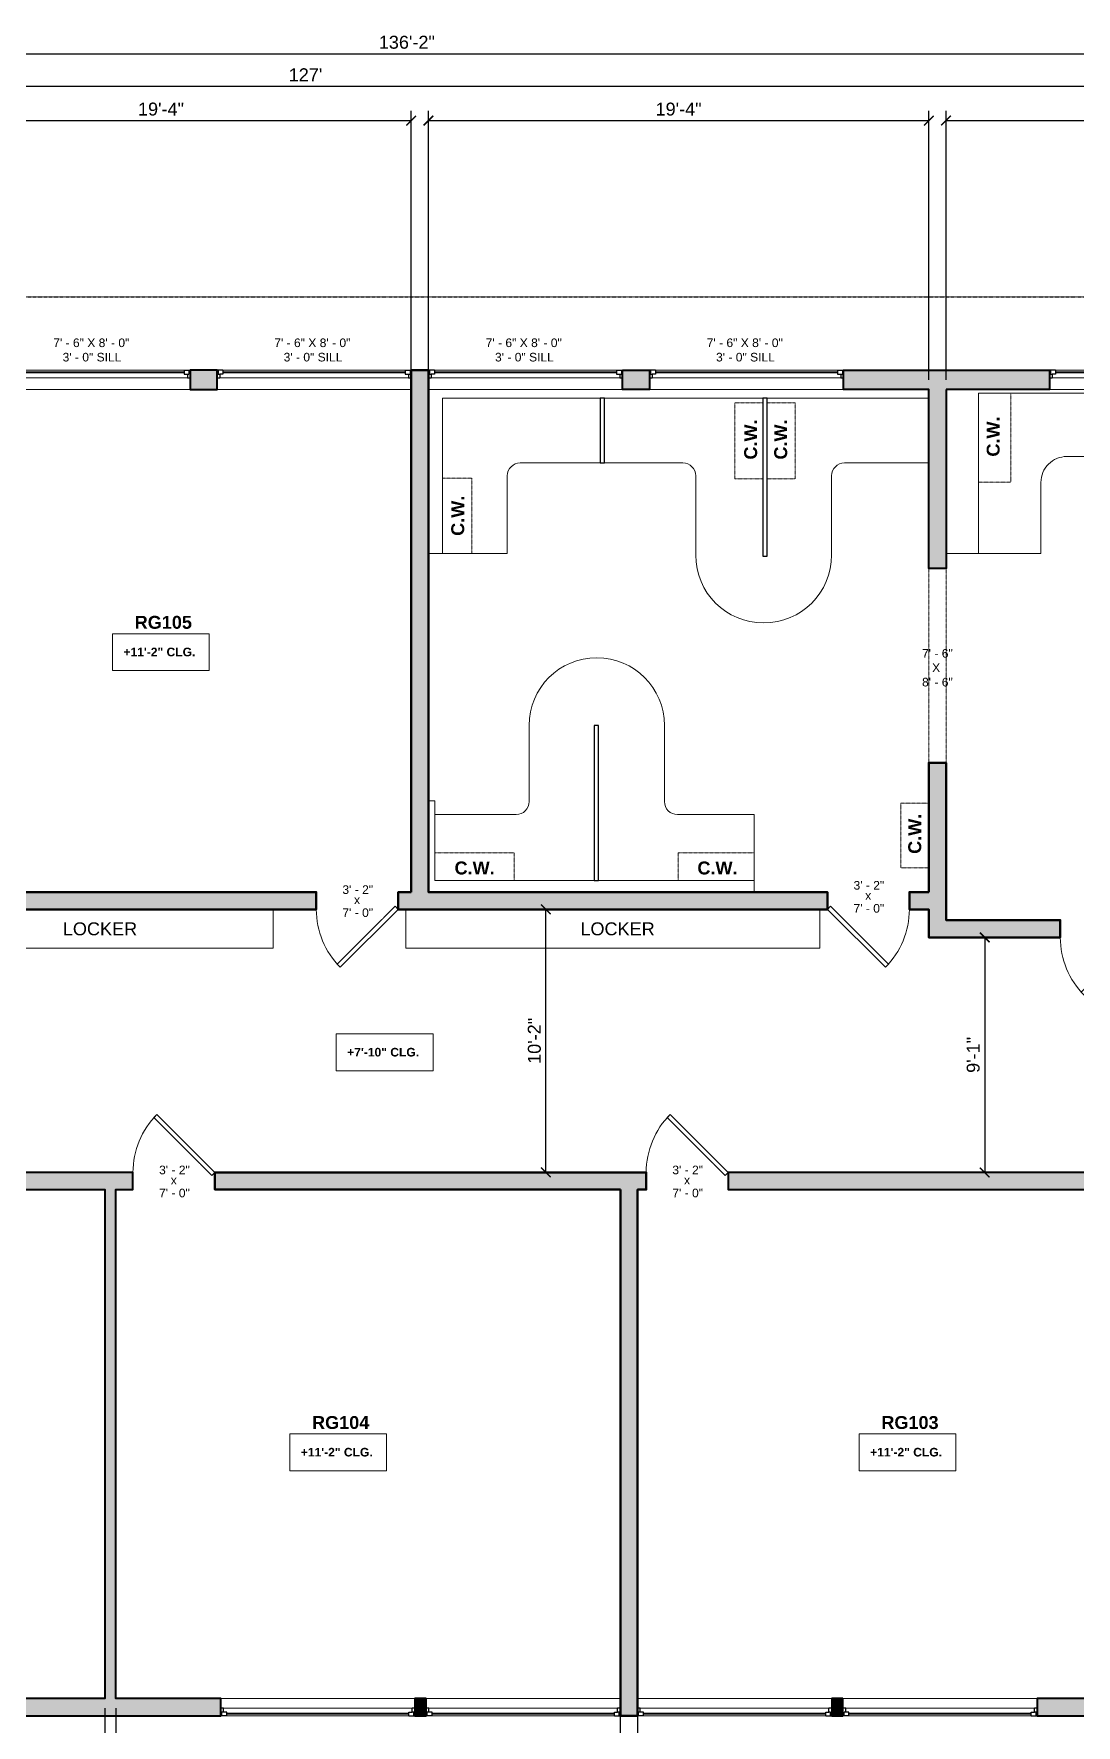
# Model space of a CAD drawing. Header units: inches. Extents: x -2078 to 106214, y -964 to 6385.
# Drawn here: x 29635 to 30118, y 3785 to 4570 of the extents above; entities that cross this region are included whole.
import ezdxf

# ---------------------------------------------------------------- set-up
doc = ezdxf.new("R2010")
doc.units = ezdxf.units.IN
doc.header["$MEASUREMENT"] = 0
doc.linetypes.add('HIDDEN2', pattern=[0.1875, 0.125, -0.0625])
for name, color, linetype, lineweight in [('A-ANNO', 2, 'Continuous', 5), ('A-ANNO-DIMS', 1, 'Continuous', 9), ('A-CASE', 4, 'Continuous', 9), ('A-DETAIL-2', 20, 'Continuous', 25), ('A-DETAIL-3', 40, 'Continuous', 15), ('A-DOOR', 1, 'Continuous', 18), ('A-GLAZ', 2, 'Continuous', 30), ('A-HIDDEN', 2, 'HIDDEN2', 18), ('A-WALL', 3, 'Continuous', 40), ('A-WINDOWS', 2, 'Continuous', 18)]:
    doc.layers.add(name, color=color, linetype=linetype, lineweight=lineweight)
doc.layers.add('A-HATCH', color=9, linetype='Continuous')
doc.styles.add('Arial', font='arial.ttf')
doc.styles.add('Arial_1', font='arial.ttf', dxfattribs={"height": 0.0625})
doc.styles.add('Arial_2', font='arial.ttf', dxfattribs={"height": 3})
doc.styles.add('Arial_B', font='arialbd.ttf', dxfattribs={"height": 4.5})
doc.styles.add('Arial_B_1', font='arialbd.ttf', dxfattribs={"height": 3})
doc.styles.add('JC', font='arial.ttf', dxfattribs={"height": 0.125})
doc.dimstyles.new('JC-DIMS', dxfattribs={"dimtxt": 0.125, "dimasz": 0.09375, "dimexe": 0.09375, "dimexo": 0.09375, "dimgap": 0.046875, "dimtad": 1, "dimdec": 1, "dimzin": 0, "dimdsep": 46, "dimlunit": 4, "dimtxsty": 'JC', "dimblk": 'ARCHTICK', "dimcen": 0.09, "dimclrd": 1, "dimclre": 1, "dimclrt": 256, "dimadec": 0, "dimazin": 0, "dimtfac": 1, "dimtdec": 1, "dimtofl": 0, "dimtmove": 1, "dimatfit": 3, "dimfxl": 1, "dimtolj": 1, "dimtzin": 0, "dimarcsym": 0})

# ---------------------------------------------------------------- blocks, each defined once
blk = doc.blocks.new('JC_DOOR_SINGLE PANEL - SINGLE DOOR-1461113-1-1st Floor - Classroom')
at = {"layer": 'A-DOOR', "lineweight": 30}
for p, q in [((-9.28, -29.46), (17.59, -2.59)), ((19, -4), (-7.87, -30.87)), ((17.59, -2.59), (19, -4)), ((-7.87, -30.87), (-9.28, -29.46))]:
    blk.add_line(p, q, dxfattribs=at)
at = {"layer": 'A-DOOR', "lineweight": 9}
blk.add_arc((19, -4), 38, 180, 225, dxfattribs=at)
blk = doc.blocks.new('JC_DOOR_SINGLE PANEL - SINGLE DOOR-1460154-1-1st Floor - Classroom')
at = {"layer": 'A-DOOR', "lineweight": 30}
for p, q in [((-7.87, 30.87), (-9.28, 29.46)), ((-9.28, 29.46), (17.59, 2.59)), ((19, 4), (-7.87, 30.87)), ((17.59, 2.59), (19, 4))]:
    blk.add_line(p, q, dxfattribs=at)
at = {"layer": 'A-DOOR', "lineweight": 9}
blk.add_arc((19, 4), 38, 135, 180, dxfattribs=at)
blk = doc.blocks.new('JC_OPENING DOOR - OPENING DOOR-1465636-1-1st Floor - Classroom')
at = {"linetype": 'HIDDEN2'}
for p, q in [((44.68, 4), (-45.32, 4)), ((-45.32, -4), (44.68, -4))]:
    blk.add_line(p, q, dxfattribs=at)
for p, q in [((-45.32, 4), (-45.32, -4)), ((44.68, -4), (44.68, 4))]:
    blk.add_line(p, q)
blk = doc.blocks.new('JC_FIXED WINDOW - MUNTIN - FIXED WINDOW-1465971-1-1st Floor - Classroom')
at = {"layer": 'A-GLAZ'}
for p, q in [((-45, 4), (-45, -4)), ((-42.25, 4), (-45, 4)), ((-45, 0.5), (-43.75, 0.5)), ((-44.5, 4), (-44.5, 2.25)), ((-44.5, 2.25), (-43.75, 2.25)), ((-42.25, 2.25), (-43.75, 2.25)), ((-43.75, 2.25), (-43.75, 0.5)), ((-42.25, 4), (-42.25, 2.25)), ((42.25, 4), (45, 4)), ((42.25, 4), (42.25, 2.25)), ((42.25, 2.25), (44.5, 2.25)), ((43.75, 2.25), (43.75, 0.5)), ((43.75, 0.5), (45, 0.5)), ((44.5, 4), (44.5, 2.25)), ((45, 4), (45, -4))]:
    blk.add_line(p, q, dxfattribs=at)
at = {"layer": 'A-GLAZ', "lineweight": 9}
for p, q in [((43.75, 0.5), (-43.75, 0.5)), ((42.25, 4), (-42.25, 4))]:
    blk.add_line(p, q, dxfattribs=at)
at = {"layer": 'A-GLAZ', "lineweight": 40}
blk.add_line((-42.25, 3.125), (42.25, 3.125), dxfattribs=at)
at = {"layer": 'A-WINDOWS'}
for p, q in [((45, 4), (-45, 4)), ((-45, -4), (45, -4))]:
    blk.add_line(p, q, dxfattribs=at)
blk = doc.blocks.new('JC_FIXED WINDOW - MUNTIN - FIXED WINDOW-1470564-1-1st Floor - Classroom')
at = {"layer": 'A-GLAZ'}
for p, q in [((-45, 4.5), (-45, -4.5)), ((-42.25, 4.5), (-45, 4.5)), ((-45, 1), (-43.75, 1)), ((-44.5, 4.5), (-44.5, 2.75)), ((-44.5, 2.75), (-43.75, 2.75)), ((-42.25, 2.75), (-43.75, 2.75)), ((-43.75, 2.75), (-43.75, 1)), ((-42.25, 4.5), (-42.25, 2.75)), ((42.25, 4.5), (45, 4.5)), ((42.25, 4.5), (42.25, 2.75)), ((42.25, 2.75), (44.5, 2.75)), ((43.75, 2.75), (43.75, 1)), ((43.75, 1), (45, 1)), ((44.5, 4.5), (44.5, 2.75)), ((45, 4.5), (45, -4.5))]:
    blk.add_line(p, q, dxfattribs=at)
at = {"layer": 'A-GLAZ', "lineweight": 9}
for p, q in [((43.75, 1), (-43.75, 1)), ((42.25, 4.5), (-42.25, 4.5))]:
    blk.add_line(p, q, dxfattribs=at)
at = {"layer": 'A-GLAZ', "lineweight": 40}
blk.add_line((-42.25, 3.625), (42.25, 3.625), dxfattribs=at)
at = {"layer": 'A-WINDOWS'}
for p, q in [((45, 4.5), (-45, 4.5)), ((-45, -4.5), (45, -4.5))]:
    blk.add_line(p, q, dxfattribs=at)
blk = doc.blocks.new('_ArchTick')
at = {"color": 0, "linetype": 'ByBlock', "const_width": 0.15}
blk.add_lwpolyline([(-0.5, -0.5), (0.5, 0.5)], dxfattribs=at)
blk = doc.blocks.new('*D1575')
at = {"layer": 'A-ANNO-DIMS', "color": 1, "lineweight": -2, "transparency": 16777216}
for p, q in [((30057.5, 4409.28), (30057.5, 4534.05)), ((30522.5, 4409.28), (30522.5, 4534.05)), ((30057.5, 4529.55), (30522.5, 4529.55))]:
    blk.add_line(p, q, dxfattribs=at)
at = {"layer": 'Defpoints', "color": 0, "transparency": 16777216}
for p in [(30522.5, 4529.55), (30057.5, 4404.78), (30522.5, 4404.78)]:
    blk.add_point(p, dxfattribs=at)
at = {"layer": 'A-ANNO-DIMS', "color": 1, "lineweight": -2, "transparency": 16777216, "xscale": 4.5, "yscale": 4.5, "zscale": 4.5, "rotation": 180}
blk.add_blockref('_ArchTick', (30057.5, 4529.55), dxfattribs=at)
at = {"layer": 'A-ANNO-DIMS', "color": 1, "lineweight": -2, "transparency": 16777216, "xscale": 4.5, "yscale": 4.5, "zscale": 4.5}
blk.add_blockref('_ArchTick', (30522.5, 4529.55), dxfattribs=at)
at = {"layer": 'A-ANNO-DIMS', "color": 2, "transparency": 16777216, "insert": (30290, 4534.86), "char_height": 6, "width": 0.4874, "attachment_point": 5, "style": 'JC'}
blk.add_mtext('\\A1;38\'-9"', dxfattribs=at)
blk = doc.blocks.new('*D1577')
at = {"layer": 'A-ANNO-DIMS', "color": 1, "lineweight": -2, "transparency": 16777216}
for p, q in [((29817.48, 4409.28), (29817.48, 4534.05)), ((30049.5, 4409.28), (30049.5, 4534.05)), ((29817.48, 4529.55), (30049.5, 4529.55))]:
    blk.add_line(p, q, dxfattribs=at)
at = {"layer": 'Defpoints', "color": 0, "transparency": 16777216}
for p in [(30049.5, 4529.55), (29817.48, 4404.78), (30049.5, 4404.78)]:
    blk.add_point(p, dxfattribs=at)
at = {"layer": 'A-ANNO-DIMS', "color": 1, "lineweight": -2, "transparency": 16777216, "xscale": 4.5, "yscale": 4.5, "zscale": 4.5, "rotation": 180}
blk.add_blockref('_ArchTick', (29817.48, 4529.55), dxfattribs=at)
at = {"layer": 'A-ANNO-DIMS', "color": 1, "lineweight": -2, "transparency": 16777216, "xscale": 4.5, "yscale": 4.5, "zscale": 4.5}
blk.add_blockref('_ArchTick', (30049.5, 4529.55), dxfattribs=at)
at = {"layer": 'A-ANNO-DIMS', "color": 2, "transparency": 16777216, "insert": (29933.49, 4534.86), "char_height": 6, "width": 0.4874, "attachment_point": 5, "style": 'JC'}
blk.add_mtext('\\A1;19\'-4"', dxfattribs=at)
blk = doc.blocks.new('*D1579')
at = {"layer": 'A-ANNO-DIMS', "color": 1, "lineweight": -2, "transparency": 16777216}
for p, q in [((29577.48, 4409.28), (29577.48, 4534.05)), ((29809.48, 4409.28), (29809.48, 4534.05)), ((29577.48, 4529.55), (29809.48, 4529.55))]:
    blk.add_line(p, q, dxfattribs=at)
at = {"layer": 'Defpoints', "color": 0, "transparency": 16777216}
for p in [(29809.48, 4529.55), (29577.48, 4404.78), (29809.48, 4404.78)]:
    blk.add_point(p, dxfattribs=at)
at = {"layer": 'A-ANNO-DIMS', "color": 1, "lineweight": -2, "transparency": 16777216, "xscale": 4.5, "yscale": 4.5, "zscale": 4.5, "rotation": 180}
blk.add_blockref('_ArchTick', (29577.48, 4529.55), dxfattribs=at)
at = {"layer": 'A-ANNO-DIMS', "color": 1, "lineweight": -2, "transparency": 16777216, "xscale": 4.5, "yscale": 4.5, "zscale": 4.5}
blk.add_blockref('_ArchTick', (29809.48, 4529.55), dxfattribs=at)
at = {"layer": 'A-ANNO-DIMS', "color": 2, "transparency": 16777216, "insert": (29693.48, 4534.86), "char_height": 6, "width": 0.4874, "attachment_point": 5, "style": 'JC'}
blk.add_mtext('\\A1;19\'-4"', dxfattribs=at)
blk = doc.blocks.new('*D1585')
at = {"layer": 'A-ANNO-DIMS', "color": 1, "lineweight": -2, "transparency": 16777216}
for p, q in [((28998.48, 4409.28), (28998.48, 4550.05)), ((30522.5, 4409.28), (30522.5, 4550.05)), ((28998.48, 4545.55), (30522.5, 4545.55))]:
    blk.add_line(p, q, dxfattribs=at)
at = {"layer": 'Defpoints', "color": 0, "transparency": 16777216}
for p in [(30522.5, 4545.55), (28998.48, 4404.78), (30522.5, 4404.78)]:
    blk.add_point(p, dxfattribs=at)
at = {"layer": 'A-ANNO-DIMS', "color": 1, "lineweight": -2, "transparency": 16777216, "xscale": 4.5, "yscale": 4.5, "zscale": 4.5, "rotation": 180}
blk.add_blockref('_ArchTick', (28998.48, 4545.55), dxfattribs=at)
at = {"layer": 'A-ANNO-DIMS', "color": 1, "lineweight": -2, "transparency": 16777216, "xscale": 4.5, "yscale": 4.5, "zscale": 4.5}
blk.add_blockref('_ArchTick', (30522.5, 4545.55), dxfattribs=at)
at = {"layer": 'A-ANNO-DIMS', "color": 2, "transparency": 16777216, "insert": (29760.49, 4550.81), "char_height": 6, "width": 0.5739, "attachment_point": 5, "style": 'JC'}
blk.add_mtext("\\A1;127'", dxfattribs=at)
blk = doc.blocks.new('*D1589')
at = {"layer": 'A-ANNO-DIMS', "color": 1, "lineweight": -2, "transparency": 16777216}
for p, q in [((29914.48, 3793.28), (29914.48, 3609.14)), ((30147.48, 3793.28), (30147.48, 3609.14)), ((29914.48, 3613.64), (30147.48, 3613.64))]:
    blk.add_line(p, q, dxfattribs=at)
at = {"layer": 'Defpoints', "color": 0, "transparency": 16777216}
for p in [(29914.48, 3797.78), (30147.48, 3797.78), (30147.48, 3613.64)]:
    blk.add_point(p, dxfattribs=at)
at = {"layer": 'A-ANNO-DIMS', "color": 1, "lineweight": -2, "transparency": 16777216, "xscale": 4.5, "yscale": 4.5, "zscale": 4.5, "rotation": 180}
blk.add_blockref('_ArchTick', (29914.48, 3613.64), dxfattribs=at)
at = {"layer": 'A-ANNO-DIMS', "color": 1, "lineweight": -2, "transparency": 16777216, "xscale": 4.5, "yscale": 4.5, "zscale": 4.5}
blk.add_blockref('_ArchTick', (30147.48, 3613.64), dxfattribs=at)
at = {"layer": 'A-ANNO-DIMS', "color": 2, "transparency": 16777216, "insert": (30030.98, 3618.95), "char_height": 6, "width": 0.4874, "attachment_point": 5, "style": 'JC'}
blk.add_mtext('\\A1;19\'-5"', dxfattribs=at)
blk = doc.blocks.new('*D1591')
at = {"layer": 'A-ANNO-DIMS', "color": 1, "lineweight": -2, "transparency": 16777216}
for p, q in [((29672.48, 3793.28), (29672.48, 3608.79)), ((29906.48, 3793.28), (29906.48, 3608.79)), ((29672.48, 3613.29), (29906.48, 3613.29))]:
    blk.add_line(p, q, dxfattribs=at)
at = {"layer": 'Defpoints', "color": 0, "transparency": 16777216}
for p in [(29672.48, 3797.78), (29906.48, 3797.78), (29906.48, 3613.29)]:
    blk.add_point(p, dxfattribs=at)
at = {"layer": 'A-ANNO-DIMS', "color": 1, "lineweight": -2, "transparency": 16777216, "xscale": 4.5, "yscale": 4.5, "zscale": 4.5, "rotation": 180}
blk.add_blockref('_ArchTick', (29672.48, 3613.29), dxfattribs=at)
at = {"layer": 'A-ANNO-DIMS', "color": 1, "lineweight": -2, "transparency": 16777216, "xscale": 4.5, "yscale": 4.5, "zscale": 4.5}
blk.add_blockref('_ArchTick', (29906.48, 3613.29), dxfattribs=at)
at = {"layer": 'A-ANNO-DIMS', "color": 2, "transparency": 16777216, "insert": (29789.48, 3618.6), "char_height": 6, "width": 0.4874, "attachment_point": 5, "style": 'JC'}
blk.add_mtext('\\A1;19\'-6"', dxfattribs=at)
blk = doc.blocks.new('*D1593')
at = {"layer": 'A-ANNO-DIMS', "color": 1, "lineweight": -2, "transparency": 16777216}
for p, q in [((29434.48, 3793.28), (29434.48, 3608.79)), ((29667.48, 3793.28), (29667.48, 3608.79)), ((29434.48, 3613.29), (29667.48, 3613.29))]:
    blk.add_line(p, q, dxfattribs=at)
at = {"layer": 'Defpoints', "color": 0, "transparency": 16777216}
for p in [(29434.48, 3797.78), (29667.48, 3797.78), (29667.48, 3613.29)]:
    blk.add_point(p, dxfattribs=at)
at = {"layer": 'A-ANNO-DIMS', "color": 1, "lineweight": -2, "transparency": 16777216, "xscale": 4.5, "yscale": 4.5, "zscale": 4.5, "rotation": 180}
blk.add_blockref('_ArchTick', (29434.48, 3613.29), dxfattribs=at)
at = {"layer": 'A-ANNO-DIMS', "color": 1, "lineweight": -2, "transparency": 16777216, "xscale": 4.5, "yscale": 4.5, "zscale": 4.5}
blk.add_blockref('_ArchTick', (29667.48, 3613.29), dxfattribs=at)
at = {"layer": 'A-ANNO-DIMS', "color": 2, "transparency": 16777216, "insert": (29550.98, 3618.6), "char_height": 6, "width": 0.4874, "attachment_point": 5, "style": 'JC'}
blk.add_mtext('\\A1;19\'-5"', dxfattribs=at)
blk = doc.blocks.new('*D1605')
at = {"layer": 'A-ANNO-DIMS', "color": 1, "lineweight": -2, "transparency": 16777216}
for p, q in [((29004.48, 3793.28), (29004.48, 3593.14)), ((30616.48, 3793.28), (30616.48, 3593.14)), ((29004.48, 3597.64), (30616.48, 3597.64))]:
    blk.add_line(p, q, dxfattribs=at)
at = {"layer": 'Defpoints', "color": 0, "transparency": 16777216}
for p in [(29004.48, 3797.78), (30616.48, 3797.78), (30616.48, 3597.64)]:
    blk.add_point(p, dxfattribs=at)
at = {"layer": 'A-ANNO-DIMS', "color": 1, "lineweight": -2, "transparency": 16777216, "xscale": 4.5, "yscale": 4.5, "zscale": 4.5, "rotation": 180}
blk.add_blockref('_ArchTick', (29004.48, 3597.64), dxfattribs=at)
at = {"layer": 'A-ANNO-DIMS', "color": 1, "lineweight": -2, "transparency": 16777216, "xscale": 4.5, "yscale": 4.5, "zscale": 4.5}
blk.add_blockref('_ArchTick', (30616.48, 3597.64), dxfattribs=at)
at = {"layer": 'A-ANNO-DIMS', "color": 2, "transparency": 16777216, "insert": (29810.48, 3602.96), "char_height": 6, "width": 0.5739, "attachment_point": 5, "style": 'JC'}
blk.add_mtext('\\A1;134\'-4"', dxfattribs=at)
blk = doc.blocks.new('*D1613')
at = {"layer": 'A-ANNO-DIMS', "color": 1, "lineweight": -2, "transparency": 16777216}
for p, q in [((28990.48, 4418.28), (28990.48, 4565.05)), ((30624.48, 4058.28), (30624.48, 4565.05)), ((28990.48, 4560.55), (30624.48, 4560.55))]:
    blk.add_line(p, q, dxfattribs=at)
at = {"layer": 'Defpoints', "color": 0, "transparency": 16777216}
for p in [(30624.48, 4560.55), (28990.48, 4413.78), (30624.48, 4053.78)]:
    blk.add_point(p, dxfattribs=at)
at = {"layer": 'A-ANNO-DIMS', "color": 1, "lineweight": -2, "transparency": 16777216, "xscale": 4.5, "yscale": 4.5, "zscale": 4.5, "rotation": 180}
blk.add_blockref('_ArchTick', (28990.48, 4560.55), dxfattribs=at)
at = {"layer": 'A-ANNO-DIMS', "color": 1, "lineweight": -2, "transparency": 16777216, "xscale": 4.5, "yscale": 4.5, "zscale": 4.5}
blk.add_blockref('_ArchTick', (30624.48, 4560.55), dxfattribs=at)
at = {"layer": 'A-ANNO-DIMS', "color": 2, "transparency": 16777216, "insert": (29807.48, 4565.86), "char_height": 6, "width": 0.5739, "attachment_point": 5, "style": 'JC'}
blk.add_mtext('\\A1;136\'-2"', dxfattribs=at)
blk = doc.blocks.new('*D1615')
at = {"layer": 'A-ANNO-DIMS', "color": 1, "lineweight": -2, "transparency": 16777216}
for p, q in [((30076.6, 4150.78), (30070.94, 4150.78)), ((30075.44, 4150.78), (30075.44, 4041.78)), ((30076.6, 4041.78), (30070.94, 4041.78))]:
    blk.add_line(p, q, dxfattribs=at)
at = {"layer": 'Defpoints', "color": 0, "transparency": 16777216}
for p in [(30081.1, 4150.78), (30075.44, 4041.78), (30081.1, 4041.78)]:
    blk.add_point(p, dxfattribs=at)
at = {"layer": 'A-ANNO-DIMS', "color": 1, "lineweight": -2, "transparency": 16777216, "xscale": 4.5, "yscale": 4.5, "zscale": 4.5}
for p, rotation in [((30075.44, 4150.78), 90), ((30075.44, 4041.78), 270)]:
    blk.add_blockref('_ArchTick', p, dxfattribs=dict(at, rotation=rotation))
at = {"layer": 'A-ANNO-DIMS', "color": 2, "transparency": 16777216, "insert": (30070.13, 4096.28), "char_height": 6, "width": 0.4008, "attachment_point": 5, "rotation": 90, "style": 'JC'}
blk.add_mtext('\\A1;9\'-1"', dxfattribs=at)
blk = doc.blocks.new('*D1617')
at = {"layer": 'A-ANNO-DIMS', "color": 1, "lineweight": -2, "transparency": 16777216}
for p, q in [((29870.78, 4163.78), (29876.44, 4163.78)), ((29871.94, 4041.78), (29871.94, 4163.78)), ((29870.78, 4041.78), (29876.44, 4041.78))]:
    blk.add_line(p, q, dxfattribs=at)
at = {"layer": 'Defpoints', "color": 0, "transparency": 16777216}
for p in [(29866.28, 4163.78), (29871.94, 4163.78), (29866.28, 4041.78)]:
    blk.add_point(p, dxfattribs=at)
at = {"layer": 'A-ANNO-DIMS', "color": 1, "lineweight": -2, "transparency": 16777216, "xscale": 4.5, "yscale": 4.5, "zscale": 4.5}
for p, rotation in [((29871.94, 4163.78), 90), ((29871.94, 4041.78), 270)]:
    blk.add_blockref('_ArchTick', p, dxfattribs=dict(at, rotation=rotation))
at = {"layer": 'A-ANNO-DIMS', "color": 2, "transparency": 16777216, "insert": (29866.63, 4102.78), "char_height": 6, "width": 0.4874, "attachment_point": 5, "rotation": 90, "style": 'JC'}
blk.add_mtext('\\A1;10\'-2"', dxfattribs=at)
blk = doc.blocks.new('JC- existing door Tag_quad - JC- existing door Tag_quad-839775-1-1st Floor - Classroom')
at = {"layer": 'A-ANNO', "insert": (-0.023, 0.038), "char_height": 0.0625, "width": 0.0505, "attachment_point": 1, "style": 'Arial_2', "bg_fill": 3, "box_fill_scale": 1.25, "bg_fill_color": 256, "bg_fill_true_color": 13158600, "bg_fill_transparency": 0}
blk.add_mtext('x', dxfattribs=at)

msp = doc.modelspace()

# ---------------------------------------------------------------- hatches: boundary and pattern name
at = {"layer": 'A-HATCH'}
h = msp.add_hatch(color=256, dxfattribs=at)
h.dxf.hatch_style = 1
h.paths.add_polyline_path([(29528.982, 4404.784), (29569.482, 4404.784), (29569.482, 4158.784), (29515.482, 4158.784), (29515.482, 4150.784), (29577.482, 4150.784), (29577.482, 4163.784), (29765.482, 4163.784), (29765.482, 4171.784), (29577.482, 4171.784), (29577.482, 4404.784), (29616.951, 4404.784), (29616.951, 4413.784), (29528.982, 4413.784)])
h = msp.add_hatch(color=256, dxfattribs=at)
h.dxf.hatch_style = 1
h.paths.add_polyline_path([(29719.451, 4413.784), (29706.951, 4413.784), (29706.951, 4404.784), (29719.451, 4404.784)])
h = msp.add_hatch(color=256, dxfattribs=at)
h.dxf.hatch_style = 1
h.paths.add_polyline_path([(29809.482, 4171.784), (29803.482, 4171.784), (29803.482, 4163.784), (30002.5, 4163.784), (30002.5, 4171.784), (29817.482, 4171.784), (29817.482, 4413.784), (29809.482, 4413.784)])
h = msp.add_hatch(color=256, dxfattribs=at)
h.dxf.hatch_style = 1
h.paths.add_polyline_path([(29907.482, 4413.784), (29919.982, 4413.784), (29919.982, 4404.784), (29907.482, 4404.784)])
h = msp.add_hatch(color=256, dxfattribs=at)
h.dxf.hatch_style = 1
h.paths.add_polyline_path([(30057.5, 4404.784), (30057.5, 4321.784), (30049.5, 4321.784), (30049.5, 4404.784), (30009.982, 4404.784), (30009.982, 4413.784), (30105.5, 4413.784), (30105.5, 4404.784)])
h = msp.add_hatch(color=256, dxfattribs=at)
h.dxf.hatch_style = 1
h.paths.add_polyline_path([(30049.5, 4171.784), (30040.5, 4171.784), (30040.5, 4163.784), (30049.5, 4163.784), (30049.5, 4150.784), (30110.5, 4150.784), (30110.5, 4158.784), (30057.5, 4158.784), (30057.5, 4231.784), (30049.5, 4231.784)])
h = msp.add_hatch(color=256, dxfattribs=at)
h.dxf.hatch_style = 1
h.paths.add_polyline_path([(29906.482, 4033.784), (29906.482, 3789.784), (29914.482, 3789.784), (29914.482, 4033.784), (29918.482, 4033.784), (29918.482, 4041.784), (29718.482, 4041.784), (29718.482, 4033.784)])
h = msp.add_hatch(color=256, dxfattribs=at)
h.dxf.hatch_style = 1
h.paths.add_polyline_path([(29956.482, 4041.784), (29956.482, 4033.784), (30147.482, 4033.784), (30147.482, 3797.784), (30099.732, 3797.784), (30099.732, 3789.784), (30201.232, 3789.784), (30201.232, 3797.784), (30152.482, 3797.784), (30152.482, 4033.784), (30160.482, 4033.784), (30160.482, 4041.784)])
h = msp.add_hatch(color=256, dxfattribs=at)
h.dxf.hatch_style = 1
h.paths.add_polyline_path([(29816.482, 3797.784), (29811.232, 3797.784), (29811.232, 3789.784), (29816.482, 3789.784)])
h = msp.add_hatch(color=256, dxfattribs=at)
h.dxf.hatch_style = 1
h.paths.add_polyline_path([(30009.732, 3797.784), (30004.482, 3797.784), (30004.482, 3789.784), (30009.732, 3789.784)])

# ---------------------------------------------------------------- linework, layer by layer
at = {"layer": 'A-ANNO', "flags": 128}
for points in [[(29670.965, 4291.578), (29715.876, 4291.578), (29715.876, 4274.51), (29670.965, 4274.51)], [(29774.722, 4105.998), (29819.633, 4105.998), (29819.633, 4088.93), (29774.722, 4088.93)], [(29753.206, 3920.498), (29798.117, 3920.498), (29798.117, 3903.429), (29753.206, 3903.429)], [(30017.206, 3920.498), (30062.117, 3920.498), (30062.117, 3903.429), (30017.206, 3903.429)]]:
    msp.add_lwpolyline(points, close=True, dxfattribs=at)
at = {"layer": 'A-CASE', "linetype": 'HIDDEN2', "lineweight": 9}
for p, q in [((30087.5, 4361.823), (30087.5, 4403.139)), ((29959.5, 4363.42), (29959.5, 4398.67)), ((29959.5, 4398.67), (29972.5, 4398.67)), ((29987.5, 4398.67), (29974.5, 4398.67)), ((29987.5, 4363.42), (29987.5, 4398.67)), ((29824.069, 4363.784), (29837.542, 4363.784)), ((29837.542, 4363.784), (29837.542, 4328.784)), ((29972.5, 4363.42), (29959.5, 4363.42)), ((29974.5, 4363.42), (29987.5, 4363.42)), ((30072.5, 4361.823), (30087.5, 4361.823)), ((30049.5, 4212.997), (30036.5, 4212.997)), ((30036.5, 4212.997), (30036.5, 4182.997)), ((29857.308, 4189.991), (29820.482, 4189.991)), ((29857.308, 4189.991), (29857.308, 4177.11)), ((29933.362, 4189.991), (29933.362, 4177.11)), ((29933.362, 4189.991), (29968.482, 4189.991)), ((30036.5, 4182.997), (30049.5, 4182.997))]:
    msp.add_line(p, q, dxfattribs=at)
at = {"layer": 'A-DETAIL-2'}
for points in [[(29897.069, 4370.823), (29899.069, 4370.823), (29899.069, 4400.823), (29897.069, 4400.823)], [(29972.5, 4327.605), (29974.5, 4327.605), (29974.5, 4400.823), (29972.5, 4400.823)], [(29896.335, 4249.11), (29894.335, 4249.11), (29894.335, 4177.11), (29896.335, 4177.11)]]:
    msp.add_lwpolyline(points, close=True, dxfattribs=at)
at = {"layer": 'A-DETAIL-3', "lineweight": 9}
for p, q in [((30049.381, 4400.823), (29824.069, 4400.823)), ((29824.069, 4400.823), (29824.069, 4328.784)), ((30072.5, 4403.139), (30072.5, 4328.784)), ((30072.5, 4403.139), (30488.983, 4403.139)), ((29860.069, 4370.823), (29935.444, 4370.823)), ((30010.444, 4370.823), (30049.5, 4370.823)), ((29854.069, 4328.784), (29854.069, 4364.823)), ((29941.444, 4328.092), (29941.444, 4364.823)), ((30004.444, 4328.092), (30004.444, 4364.823)), ((29824.069, 4328.784), (29817.482, 4328.784)), ((29824.069, 4328.784), (29854.069, 4328.784)), ((30072.5, 4328.784), (30057.5, 4328.784)), ((29864.183, 4213.735), (29864.183, 4249.11)), ((29926.933, 4213.735), (29926.933, 4249.11)), ((29817.482, 4214.11), (29820.482, 4214.11)), ((29820.482, 4214.11), (29820.482, 4177.11)), ((29820.482, 4207.735), (29858.183, 4207.735)), ((29932.933, 4207.735), (29968.482, 4207.735)), ((29968.482, 4171.784), (29968.482, 4207.735)), ((29820.482, 4177.11), (29968.482, 4177.11))]:
    msp.add_line(p, q, dxfattribs=at)
msp.add_lwpolyline([(30072.5, 4328.784), (30101.5, 4328.784), (30101.5, 4361.784, -0.4142136), (30113.5, 4373.784), (30192.01, 4373.784, -0.4142136), (30204.01, 4361.784), (30204.01, 4330.906, 1), (30264.727, 4330.906)], format="xyb", dxfattribs=at)
for points in [[(29577.482, 4150.784), (29577.482, 4145.784), (29745.482, 4145.784), (29745.482, 4163.784)], [(29806.948, 4163.784), (29806.948, 4145.784), (29998.948, 4145.784), (29998.948, 4163.784)]]:
    msp.add_lwpolyline(points, dxfattribs=at)
for centre, radius, start, end in [((29860.069, 4364.823), 6, 90, 180), ((29935.444, 4364.823), 6, 0, 90), ((30010.444, 4364.823), 6, 90, 180), ((29972.944, 4328.092), 31.5, 180, 0), ((29895.558, 4249.11), 31.375, 0, 180), ((29858.183, 4213.735), 6, 270, 0), ((29932.933, 4213.735), 6, 180, 270)]:
    msp.add_arc(centre, radius, start, end, dxfattribs=at)
at = {"layer": 'A-WALL', "lineweight": 60}
msp.add_line((29809.451, 4404.784), (29809.482, 4404.784), dxfattribs=at)
for points in [[(29528.982, 4404.784), (29569.482, 4404.784), (29569.482, 4158.784), (29515.482, 4158.784), (29515.482, 4150.784), (29577.482, 4150.784), (29577.482, 4163.784), (29765.482, 4163.784), (29765.482, 4171.784), (29577.482, 4171.784), (29577.482, 4404.784), (29616.951, 4404.784), (29616.951, 4413.784), (29528.982, 4413.784)], [(29809.482, 4171.784), (29803.482, 4171.784), (29803.482, 4163.784), (30002.5, 4163.784), (30002.5, 4171.784), (29817.482, 4171.784), (29817.482, 4413.784), (29809.482, 4413.784)], [(30049.5, 4171.784), (30040.5, 4171.784), (30040.5, 4163.784), (30049.5, 4163.784), (30049.5, 4150.784), (30110.5, 4150.784), (30110.5, 4158.784), (30057.5, 4158.784), (30057.5, 4231.784), (30049.5, 4231.784)], [(29906.482, 4033.784), (29906.482, 3789.784), (29914.482, 3789.784), (29914.482, 4033.784), (29918.482, 4033.784), (29918.482, 4041.784), (29718.482, 4041.784), (29718.482, 4033.784)]]:
    msp.add_lwpolyline(points, close=True, dxfattribs=at)
at = {"layer": 'A-WALL'}
for points in [[(29719.451, 4413.784), (29706.951, 4413.784), (29706.951, 4404.784), (29719.451, 4404.784)], [(29907.482, 4413.784), (29919.982, 4413.784), (29919.982, 4404.784), (29907.482, 4404.784)], [(30057.5, 4404.784), (30057.5, 4321.784), (30049.5, 4321.784), (30049.5, 4404.784), (30009.982, 4404.784), (30009.982, 4413.784), (30105.5, 4413.784), (30105.5, 4404.784)], [(29956.482, 4041.784), (29956.482, 4033.784), (30147.482, 4033.784), (30147.482, 3797.784), (30099.732, 3797.784), (30099.732, 3789.784), (30201.232, 3789.784), (30201.232, 3797.784), (30152.482, 3797.784), (30152.482, 4033.784), (30160.482, 4033.784), (30160.482, 4041.784)], [(29816.482, 3797.784), (29811.232, 3797.784), (29811.232, 3789.784), (29816.482, 3789.784)], [(30009.732, 3797.784), (30004.482, 3797.784), (30004.482, 3789.784), (30009.732, 3789.784)]]:
    msp.add_lwpolyline(points, close=True, dxfattribs=at)

# ---------------------------------------------------------------- block references
at = {"layer": 'A-DOOR', "rotation": 270}
msp.add_blockref('JC_OPENING DOOR - OPENING DOOR-1465636-1-1st Floor - Classroom', (30053.5, 4276.462), dxfattribs=at)
at = {"layer": 'A-DOOR'}
msp.add_blockref('JC_DOOR_SINGLE PANEL - SINGLE DOOR-1461113-1-1st Floor - Classroom', (30129.5, 4154.784), dxfattribs=at)
at = {"layer": 'A-WINDOWS'}
for p in [(29661.951, 4409.284), (29764.451, 4409.284), (29862.482, 4409.284), (29964.982, 4409.284), (30150.5, 4409.284)]:
    msp.add_blockref('JC_FIXED WINDOW - MUNTIN - FIXED WINDOW-1470564-1-1st Floor - Classroom', p, dxfattribs=at)
at = {"layer": 'A-WINDOWS', "rotation": 180}
for p in [(29766.232, 3793.784), (29861.482, 3793.784), (29959.482, 3793.784), (30054.732, 3793.784)]:
    msp.add_blockref('JC_FIXED WINDOW - MUNTIN - FIXED WINDOW-1465971-1-1st Floor - Classroom', p, dxfattribs=at)

# ---------------------------------------------------------------- texts
at = {"layer": 'A-ANNO', "attachment_point": 1}
for s, insert, char_height, width, style in [('7\' - 6" X 8\' - 0"', (29643.507, 4428.527), 4, 44.642, 'Arial_1'), ('7\' - 6" X 8\' - 0"', (29746.007, 4428.527), 4, 44.642, 'Arial_1'), ('7\' - 6" X 8\' - 0"', (29844.039, 4428.527), 4, 44.642, 'Arial_1'), ('7\' - 6" X 8\' - 0"', (29946.539, 4428.527), 4, 44.642, 'Arial_1'), ('3\' - 0" SILL', (29647.841, 4421.861), 4, 34.138, 'Arial_1'), ('3\' - 0" SILL', (29750.341, 4421.861), 4, 34.138, 'Arial_1'), ('3\' - 0" SILL', (29848.372, 4421.861), 4, 34.138, 'Arial_1'), ('3\' - 0" SILL', (29950.872, 4421.861), 4, 34.138, 'Arial_1'), ('RG105', (29681.271, 4299.884), 6, 75.346, 'Arial_B'), ('+11\'-2" CLG.', (29676.085, 4285.125), 4, 41.814, 'Arial_B_1'), ('7\' - 6" ', (30046.401, 4284.496), 4, 19.998, 'Arial_1'), ('   X ', (30046.401, 4277.829), 4, 12.726, 'Arial_1'), ('8\' - 6"', (30046.401, 4271.162), 4, 17.978, 'Arial_1'), ('C.W.', (29829.603, 4185.967), 6, 22.624, 'Arial_B'), ('C.W.', (29942.219, 4185.967), 6, 22.624, 'Arial_B'), ('LOCKER', (29647.962, 4157.747), 6, 42.42, 'Arial'), ('LOCKER', (29887.962, 4157.747), 6, 42.42, 'Arial'), ('+7\'-10" CLG.', (29779.842, 4099.545), 4, 41.814, 'Arial_B_1'), ('RG104', (29763.512, 3928.803), 6, 75.346, 'Arial_B'), ('RG103', (30027.512, 3928.803), 6, 75.346, 'Arial_B'), ('+11\'-2" CLG.', (29758.326, 3914.044), 4, 41.814, 'Arial_B_1'), ('+11\'-2" CLG.', (30022.326, 3914.044), 4, 41.814, 'Arial_B_1')]:
    msp.add_mtext(s, dxfattribs=dict(at, insert=insert, char_height=char_height, width=width, style=style))
at = {"layer": 'A-ANNO', "char_height": 6, "width": 22.624, "attachment_point": 1, "rotation": 90, "style": 'Arial_B'}
for insert in [(29963.908, 4372.358), (29977.838, 4372.358), (30076.364, 4373.724), (29828.067, 4336.989), (30040.001, 4189.501)]:
    msp.add_mtext('C.W.', dxfattribs=dict(at, insert=insert))
at = {"layer": 'A-ANNO', "char_height": 4, "width": 17.978, "attachment_point": 1, "style": 'Arial_1', "bg_fill": 3, "box_fill_scale": 1.25, "bg_fill_color": 256, "bg_fill_true_color": 13158600, "bg_fill_transparency": 0}
for s, insert in [('3\' - 2"', (29777.597, 4174.921)), ('3\' - 2"', (30014.614, 4176.921)), ('7\' - 0"', (29777.597, 4164.24)), ('7\' - 0"', (30014.614, 4166.24)), ('3\' - 2"', (29692.597, 4044.921)), ('3\' - 2"', (29930.597, 4044.921)), ('7\' - 0"', (29692.597, 4034.24)), ('7\' - 0"', (29930.597, 4034.24))]:
    msp.add_mtext(s, dxfattribs=dict(at, insert=insert))

# ---------------------------------------------------------------- dimensions: what is measured, and where the dimension line sits
at = {"layer": 'A-ANNO-DIMS'}
for base, p1, p2, picture, middle in [((30522.5, 4545.548), (28998.482, 4404.784), (30522.5, 4404.784), '*D1585', (29760.491, 4550.811)), ((29809.482, 4529.548), (29577.482, 4404.784), (29809.482, 4404.784), '*D1579', (29693.482, 4534.862)), ((30049.5, 4529.548), (29817.482, 4404.784), (30049.5, 4404.784), '*D1577', (29933.491, 4534.862)), ((30522.5, 4529.548), (30057.5, 4404.784), (30522.5, 4404.784), '*D1575', (30290, 4534.864)), ((30616.482, 3597.641), (29004.482, 3797.784), (30616.482, 3797.784), '*D1605', (29810.482, 3602.956)), ((29667.482, 3613.291), (29434.482, 3797.784), (29667.482, 3797.784), '*D1593', (29550.982, 3618.604)), ((29906.482, 3613.291), (29672.482, 3797.784), (29906.482, 3797.784), '*D1591', (29789.482, 3618.604)), ((30147.482, 3613.641), (29914.482, 3797.784), (30147.482, 3797.784), '*D1589', (30030.982, 3618.954))]:
    dim = msp.add_linear_dim(base=base, p1=p1, p2=p2, dimstyle='JC-DIMS', override={"dimclrt": 2}, dxfattribs=at)
    dim.commit()
    dim.dimension.update_dxf_attribs({"geometry": picture, "text_midpoint": middle})
for base, p1, p2, picture, middle in [((29871.941, 4163.784), (29866.284, 4041.784), (29866.284, 4163.784), '*D1617', (29866.628, 4102.784)), ((30075.443, 4041.784), (30081.1, 4150.784), (30081.1, 4041.784), '*D1615', (30070.13, 4096.284))]:
    dim = msp.add_linear_dim(base=base, p1=p1, p2=p2, angle=90, dimstyle='JC-DIMS', override={"dimclrt": 2}, dxfattribs=at)
    dim.commit()
    dim.dimension.update_dxf_attribs({"geometry": picture, "text_midpoint": middle})

# ---------------------------------------------------------------- next in the draw order: block references
at = {"layer": 'A-DOOR'}
for name, p in [('JC_DOOR_SINGLE PANEL - SINGLE DOOR-1461113-1-1st Floor - Classroom', (29784.482, 4167.784)), ('JC_DOOR_SINGLE PANEL - SINGLE DOOR-1460154-1-1st Floor - Classroom', (29699.482, 4037.784)), ('JC_DOOR_SINGLE PANEL - SINGLE DOOR-1460154-1-1st Floor - Classroom', (29937.482, 4037.784))]:
    msp.add_blockref(name, p, dxfattribs=at)
at = {"layer": 'A-DOOR', "rotation": 180}
msp.add_blockref('JC_DOOR_SINGLE PANEL - SINGLE DOOR-1460154-1-1st Floor - Classroom', (30021.5, 4167.784), dxfattribs=at)

# ---------------------------------------------------------------- next in the draw order: dimensions: what is measured, and where the dimension line sits
at = {"layer": 'A-ANNO-DIMS'}
dim = msp.add_linear_dim(base=(30624.482, 4560.548), p1=(28990.482, 4413.784), p2=(30624.482, 4053.784), dimstyle='JC-DIMS', override={"dimclrt": 2}, dxfattribs=at)
dim.commit()
dim.dimension.update_dxf_attribs({"geometry": '*D1613', "text_midpoint": (29807.482, 4565.864)})

# ---------------------------------------------------------------- next in the draw order: block references
at = {"layer": 'A-ANNO', "xscale": 64, "yscale": 64, "zscale": 64}
for p in [(30021.5, 4169.784), (29784.482, 4167.784), (29699.482, 4037.784), (29937.482, 4037.784)]:
    msp.add_blockref('JC- existing door Tag_quad - JC- existing door Tag_quad-839775-1-1st Floor - Classroom', p, dxfattribs=at)

# ---------------------------------------------------------------- next in the draw order: hatches: boundary and pattern name
at = {"layer": 'A-HATCH'}
h = msp.add_hatch(color=256, dxfattribs=at)
h.dxf.hatch_style = 1
h.paths.add_polyline_path([(29478.482, 4041.784), (29478.482, 4033.784), (29667.482, 4033.784), (29667.482, 3797.784), (29619.732, 3797.784), (29619.732, 3789.784), (29721.232, 3789.784), (29721.232, 3797.784), (29672.482, 3797.784), (29672.482, 4033.784), (29680.482, 4033.784), (29680.482, 4041.784)])

# ---------------------------------------------------------------- next in the draw order: linework, layer by layer
at = {"layer": 'A-HIDDEN', "lineweight": 30}
msp.add_lwpolyline([(28932.72, 4447.784), (30658.482, 4447.784), (30658.482, 3755.784), (28932.72, 3755.784)], dxfattribs=at)
at = {"layer": 'A-WALL'}
msp.add_lwpolyline([(29478.482, 4041.784), (29478.482, 4033.784), (29667.482, 4033.784), (29667.482, 3797.784), (29619.732, 3797.784), (29619.732, 3789.784), (29721.232, 3789.784), (29721.232, 3797.784), (29672.482, 3797.784), (29672.482, 4033.784), (29680.482, 4033.784), (29680.482, 4041.784)], close=True, dxfattribs=at)

doc.saveas('drawing.dxf')
